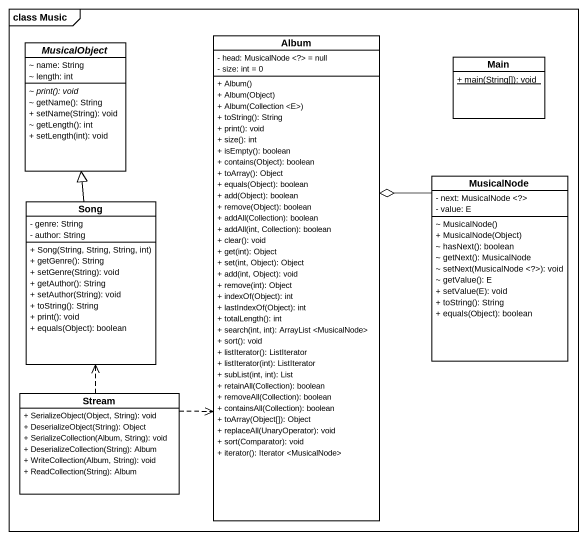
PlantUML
@startuml
mainframe class Music
hide circle
hide empty members
skinparam classAttributeIconSize 0
abstract class MusicalObject {
  ~ name: String
  ~ length: int
  {abstract} ~ print(): void
  ~ getName(): String
  + setName(String): void
  ~ getLength(): int
  + setLength(int): void
}
class Album {
  - head: MusicalNode <?> = null
  - size: int = 0
  + Album()
  + Album(Object)
  + Album(Collection <E>)
  + toString(): String
  + print(): void
  + size(): int
  + isEmpty(): boolean
  + contains(Object): boolean
  + toArray(): Object
  + equals(Object): boolean
  + add(Object): boolean
  + remove(Object): boolean
  + addAll(Collection): boolean
  + addAll(int, Collection): boolean
  + clear(): void
  + get(int): Object
  + set(int, Object): Object
  + add(int, Object): void
  + remove(int): Object
  + indexOf(Object): int
  + lastIndexOf(Object): int
  + totalLength(): int
  + search(int, int): ArrayList <MusicalNode>
  + sort(): void
  + listIterator(): ListIterator
  + listIterator(int): ListIterator
  + subList(int, int): List
  + retainAll(Collection): boolean
  + removeAll(Collection): boolean
  + containsAll(Collection): boolean
  + toArray(Object[]): Object
  + replaceAll(UnaryOperator): void
  + sort(Comparator): void
  + iterator(): Iterator <MusicalNode>
}
class Main {
  {static} + main(String[]): void
}
class MusicalNode {
  - next: MusicalNode <?>
  - value: E
  ~ MusicalNode()
  + MusicalNode(Object)
  ~ hasNext(): boolean
  ~ getNext(): MusicalNode
  ~ setNext(MusicalNode <?>): void
  ~ getValue(): E
  + setValue(E): void
  + toString(): String
  + equals(Object): boolean
}
class Song {
  - genre: String
  - author: String
  + Song(String, String, String, int)
  + getGenre(): String
  + setGenre(String): void
  + getAuthor(): String
  + setAuthor(String): void
  + toString(): String
  + print(): void
  + equals(Object): boolean
}
class Stream {
  + SerializeObject(Object, String): void
  + DeserializeObject(String): Object
  + SerializeCollection(Album, String): void
  + DeserializeCollection(String): Album
  + WriteCollection(Album, String): void
  + ReadCollection(String): Album
}
MusicalNode -left-o Album
Song -up-|> MusicalObject
Stream .up.> Album
Stream .up.> Song
@enduml
